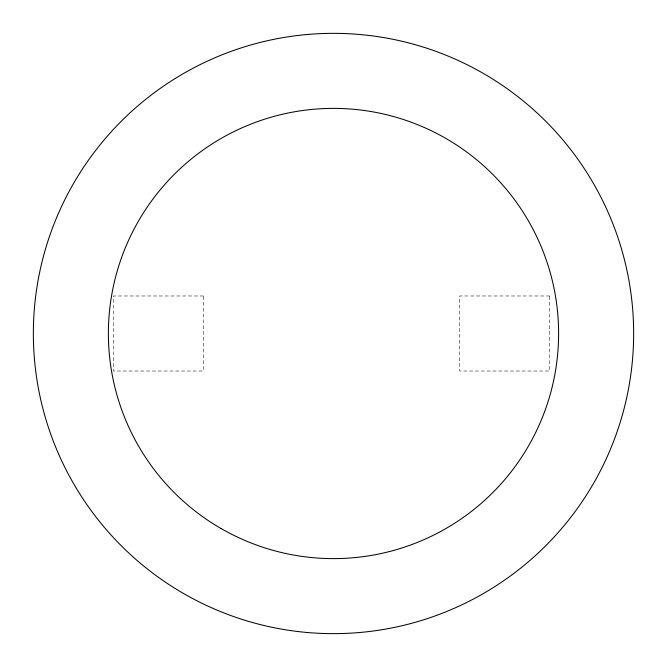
<?xml version="1.0" encoding="UTF-8"?>
<svg xmlns="http://www.w3.org/2000/svg" width="667" height="667" viewBox="0 0 667 667"><rect width="100%" height="100%" fill="white"/><g stroke="black" fill="none" stroke-linecap="round" stroke-linejoin="round"><path stroke-width="0.5" stroke-dasharray="3.33 2.5" d="M203.377 295.981L113.332 295.981L113.332 371.019L203.377 371.019L203.377 295.981M549.741 295.981L459.696 295.981L459.696 371.019L549.741 371.019L549.741 295.981"/><path stroke-width="1" d="M183.425 593.438A300.15 300.15 0 0 0 633.65 333.5A300.15 300.15 0 0 0 183.425 73.562A300.15 300.15 0 0 0 183.425 593.438M220.944 528.456A225.113 225.113 0 0 0 558.612 333.5A225.113 225.113 0 0 0 220.944 138.544A225.113 225.113 0 0 0 220.944 528.456"/></g></svg>
